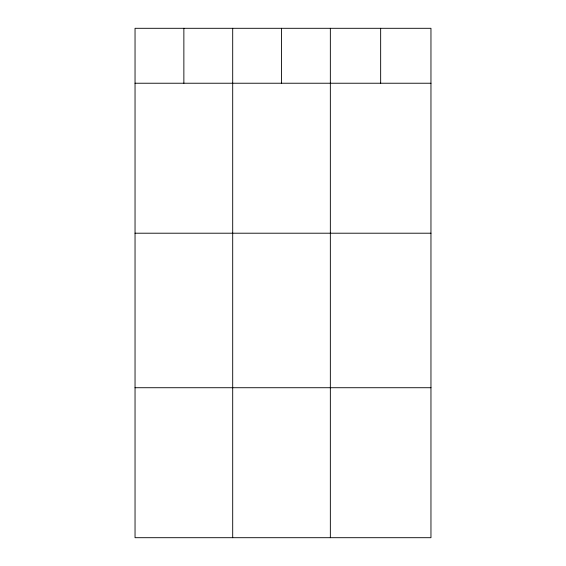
<?xml version="1.0" encoding="UTF-8"?>
<svg xmlns="http://www.w3.org/2000/svg" width="566" height="566" viewBox="0 0 566 566"><rect width="100%" height="100%" fill="white"/><g stroke="black" fill="none" stroke-linecap="round" stroke-linejoin="round"><path stroke-width="0.85" d="M430.959 83.23L430.959 537.7L135.041 537.7L135.041 28.3L430.959 28.3L430.959 83.23L135.041 83.23M135.041 233.206L430.959 233.206M135.041 387.724L430.959 387.724M380.656 28.3L380.656 83.23M330.346 28.3L330.346 537.7M281.521 28.3L281.521 83.23M232.697 28.3L232.697 537.7M183.865 28.3L183.865 83.23"/></g></svg>
